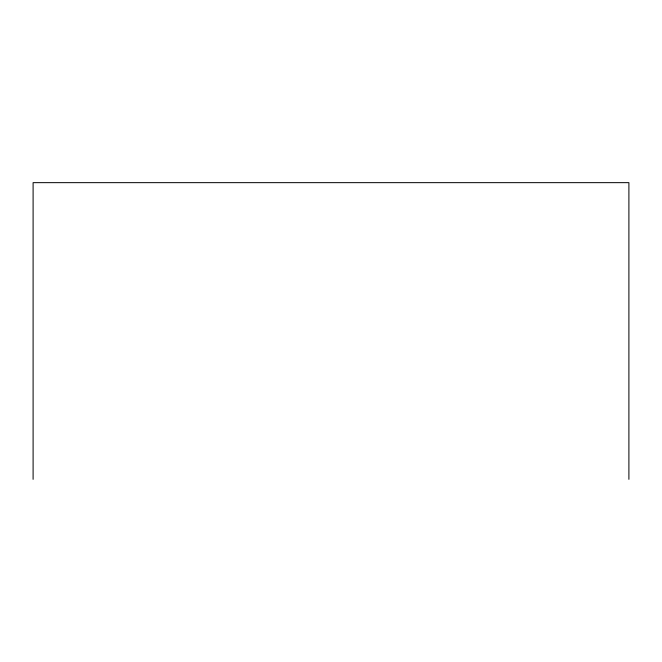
<?xml version="1.0" encoding="UTF-8"?>
<svg xmlns="http://www.w3.org/2000/svg" width="662" height="662" viewBox="0 0 662 662"><rect width="100%" height="100%" fill="white"/><g stroke="black" fill="none" stroke-linecap="round" stroke-linejoin="round"><path stroke-width="0.99" d="M628.9 479.346L628.9 182.654L33.1 182.654L33.1 479.346"/></g></svg>
